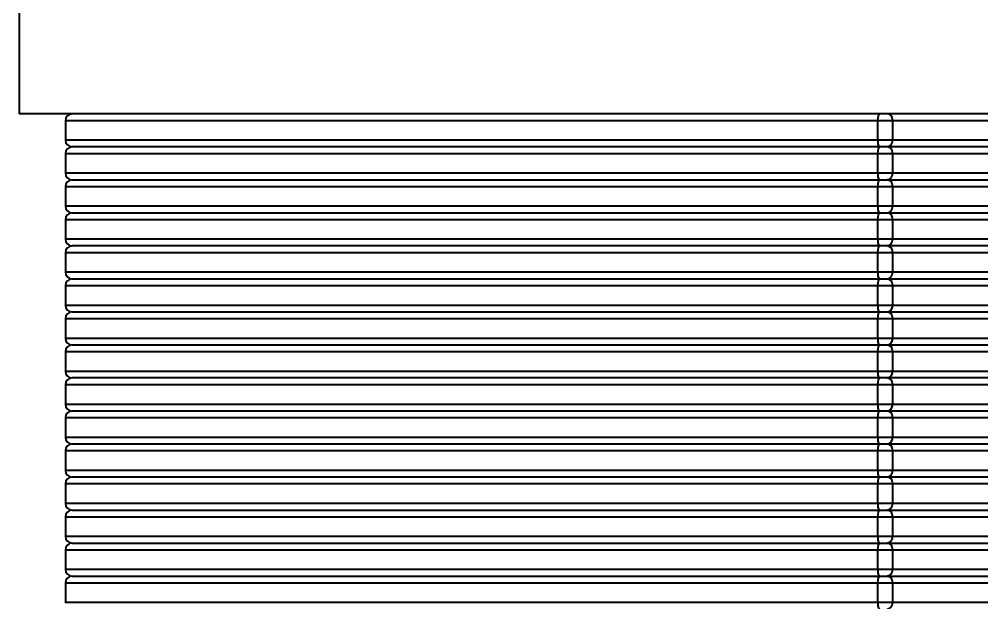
# Model space of a CAD drawing. Header units: millimetres. Extents: x 15 to 415, y 5 to 292.
# Drawn here: x 73.04 to 87.61, y 88.18 to 97.01 of the extents above; entities that cross this region are included whole.
import ezdxf

# ---------------------------------------------------------------- set-up
doc = ezdxf.new("R2010")
doc.units = ezdxf.units.MM
doc.layers.add('Geometries', color=7, linetype='Continuous')

msp = doc.modelspace()

# ---------------------------------------------------------------- linework, layer by layer
at = {"layer": 'Geometries', "linetype": 'Continuous', "lineweight": 40}
for p, q in [((73.037, 101.181), (73.037, 95.581)), ((73.837, 95.581), (73.037, 95.581)), ((73.737, 95.481), (73.737, 95.181)), ((73.737, 95.481), (86.037, 95.481)), ((86.067, 95.581), (73.837, 95.581)), ((86.037, 95.481), (86.037, 95.181)), ((86.037, 95.481), (86.266, 95.481)), ((86.181, 95.581), (86.067, 95.581)), ((90.013, 95.581), (86.181, 95.581)), ((86.266, 95.181), (86.266, 95.481)), ((86.266, 95.481), (89.915, 95.481)), ((86.037, 95.181), (73.737, 95.181)), ((86.067, 95.081), (73.837, 95.081)), ((86.266, 95.181), (86.037, 95.181)), ((86.181, 95.081), (86.067, 95.081)), ((90.013, 95.081), (86.181, 95.081)), ((89.915, 95.181), (86.266, 95.181)), ((73.737, 94.981), (73.737, 94.681)), ((73.737, 94.981), (86.037, 94.981)), ((86.037, 94.981), (86.037, 94.681)), ((86.037, 94.981), (86.266, 94.981)), ((86.266, 94.681), (86.266, 94.981)), ((86.266, 94.981), (89.915, 94.981)), ((86.037, 94.681), (73.737, 94.681)), ((86.266, 94.681), (86.037, 94.681)), ((89.915, 94.681), (86.266, 94.681)), ((73.737, 94.481), (73.737, 94.181)), ((73.737, 94.481), (86.037, 94.481)), ((73.837, 94.581), (86.067, 94.581)), ((86.037, 94.481), (86.037, 94.181)), ((86.037, 94.481), (86.266, 94.481)), ((86.067, 94.581), (86.181, 94.581)), ((86.181, 94.581), (90.013, 94.581)), ((86.266, 94.481), (89.915, 94.481)), ((86.266, 94.181), (86.266, 94.481)), ((86.037, 94.181), (73.737, 94.181)), ((86.266, 94.181), (86.037, 94.181)), ((89.915, 94.181), (86.266, 94.181)), ((73.837, 94.081), (86.067, 94.081)), ((86.067, 94.081), (86.181, 94.081)), ((86.181, 94.081), (90.013, 94.081)), ((73.737, 93.981), (73.737, 93.681)), ((73.737, 93.981), (86.037, 93.981)), ((86.037, 93.981), (86.037, 93.681)), ((86.037, 93.981), (86.266, 93.981)), ((86.266, 93.681), (86.266, 93.981)), ((86.266, 93.981), (89.915, 93.981)), ((86.037, 93.681), (73.737, 93.681)), ((86.266, 93.681), (86.037, 93.681)), ((89.915, 93.681), (86.266, 93.681)), ((73.737, 93.481), (73.737, 93.181)), ((73.737, 93.481), (86.037, 93.481)), ((86.067, 93.581), (73.837, 93.581)), ((86.037, 93.481), (86.037, 93.181)), ((86.037, 93.481), (86.266, 93.481)), ((86.181, 93.581), (86.067, 93.581)), ((90.013, 93.581), (86.181, 93.581)), ((86.266, 93.181), (86.266, 93.481)), ((86.266, 93.481), (89.915, 93.481)), ((86.037, 93.181), (73.737, 93.181)), ((86.266, 93.181), (86.037, 93.181)), ((89.915, 93.181), (86.266, 93.181)), ((73.837, 93.081), (86.067, 93.081)), ((86.067, 93.081), (86.181, 93.081)), ((86.181, 93.081), (90.013, 93.081)), ((73.737, 92.981), (73.737, 92.681)), ((73.737, 92.981), (86.037, 92.981)), ((86.037, 92.981), (86.037, 92.681)), ((86.037, 92.981), (86.266, 92.981)), ((86.266, 92.681), (86.266, 92.981)), ((86.266, 92.981), (89.915, 92.981)), ((86.037, 92.681), (73.737, 92.681)), ((73.837, 92.581), (86.067, 92.581)), ((86.266, 92.681), (86.037, 92.681)), ((86.067, 92.581), (86.181, 92.581)), ((86.181, 92.581), (90.013, 92.581)), ((89.915, 92.681), (86.266, 92.681)), ((73.737, 92.481), (73.737, 92.181)), ((73.737, 92.481), (86.037, 92.481)), ((86.037, 92.481), (86.037, 92.181)), ((86.037, 92.481), (86.266, 92.481)), ((86.266, 92.181), (86.266, 92.481)), ((86.266, 92.481), (89.915, 92.481)), ((86.037, 92.181), (73.737, 92.181)), ((86.266, 92.181), (86.037, 92.181)), ((89.915, 92.181), (86.266, 92.181)), ((73.737, 91.981), (73.737, 91.681)), ((73.737, 91.981), (86.037, 91.981)), ((73.837, 92.081), (86.067, 92.081)), ((86.037, 91.981), (86.037, 91.681)), ((86.037, 91.981), (86.266, 91.981)), ((86.067, 92.081), (86.181, 92.081)), ((86.181, 92.081), (90.013, 92.081)), ((86.266, 91.681), (86.266, 91.981)), ((86.266, 91.981), (89.915, 91.981)), ((86.037, 91.681), (73.737, 91.681)), ((86.067, 91.581), (73.837, 91.581)), ((86.266, 91.681), (86.037, 91.681)), ((86.181, 91.581), (86.067, 91.581)), ((90.013, 91.581), (86.181, 91.581)), ((89.915, 91.681), (86.266, 91.681)), ((73.737, 91.481), (73.737, 91.181)), ((73.737, 91.481), (86.037, 91.481)), ((86.037, 91.481), (86.037, 91.181)), ((86.037, 91.481), (86.266, 91.481)), ((86.266, 91.181), (86.266, 91.481)), ((86.266, 91.481), (89.915, 91.481)), ((86.037, 91.181), (73.737, 91.181)), ((86.266, 91.181), (86.037, 91.181)), ((89.915, 91.181), (86.266, 91.181)), ((73.737, 90.981), (73.737, 90.681)), ((73.737, 90.981), (86.037, 90.981)), ((86.067, 91.081), (73.837, 91.081)), ((86.037, 90.981), (86.037, 90.681)), ((86.037, 90.981), (86.266, 90.981)), ((86.181, 91.081), (86.067, 91.081)), ((90.013, 91.081), (86.181, 91.081)), ((86.266, 90.681), (86.266, 90.981)), ((86.266, 90.981), (89.915, 90.981)), ((86.037, 90.681), (73.737, 90.681)), ((86.266, 90.681), (86.037, 90.681)), ((89.915, 90.681), (86.266, 90.681)), ((86.067, 90.581), (73.837, 90.581)), ((86.181, 90.581), (86.067, 90.581)), ((90.013, 90.581), (86.181, 90.581)), ((73.737, 90.481), (73.737, 90.181)), ((73.737, 90.481), (86.037, 90.481)), ((86.037, 90.481), (86.266, 90.481)), ((86.037, 90.481), (86.037, 90.181)), ((86.266, 90.181), (86.266, 90.481)), ((86.266, 90.481), (89.915, 90.481)), ((86.037, 90.181), (73.737, 90.181)), ((86.266, 90.181), (86.037, 90.181)), ((89.915, 90.181), (86.266, 90.181)), ((73.737, 89.981), (73.737, 89.681)), ((73.737, 89.981), (86.037, 89.981)), ((86.067, 90.081), (73.837, 90.081)), ((86.037, 89.981), (86.037, 89.681)), ((86.037, 89.981), (86.266, 89.981)), ((86.181, 90.081), (86.067, 90.081)), ((90.013, 90.081), (86.181, 90.081)), ((86.266, 89.681), (86.266, 89.981)), ((86.266, 89.981), (89.915, 89.981)), ((86.037, 89.681), (73.737, 89.681)), ((86.266, 89.681), (86.037, 89.681)), ((89.915, 89.681), (86.266, 89.681)), ((73.837, 89.581), (86.067, 89.581)), ((86.067, 89.581), (86.181, 89.581)), ((86.181, 89.581), (90.013, 89.581)), ((73.737, 89.481), (73.737, 89.181)), ((73.737, 89.481), (86.037, 89.481)), ((86.037, 89.481), (86.037, 89.181)), ((86.037, 89.481), (86.266, 89.481)), ((86.266, 89.181), (86.266, 89.481)), ((86.266, 89.481), (89.915, 89.481)), ((86.037, 89.181), (73.737, 89.181)), ((73.837, 89.081), (86.067, 89.081)), ((86.266, 89.181), (86.037, 89.181)), ((86.067, 89.081), (86.181, 89.081)), ((86.181, 89.081), (90.013, 89.081)), ((89.915, 89.181), (86.266, 89.181)), ((73.737, 88.981), (73.737, 88.681)), ((73.737, 88.981), (86.037, 88.981)), ((86.037, 88.981), (86.037, 88.681)), ((86.037, 88.981), (86.266, 88.981)), ((86.266, 88.681), (86.266, 88.981)), ((86.266, 88.981), (89.915, 88.981)), ((86.037, 88.681), (73.737, 88.681)), ((86.266, 88.681), (86.037, 88.681)), ((89.915, 88.681), (86.266, 88.681)), ((73.737, 88.481), (73.737, 88.181)), ((73.737, 88.481), (86.037, 88.481)), ((73.837, 88.581), (86.067, 88.581)), ((86.037, 88.481), (86.037, 88.181)), ((86.037, 88.481), (86.266, 88.481)), ((86.067, 88.581), (86.181, 88.581)), ((86.181, 88.581), (90.013, 88.581)), ((86.266, 88.181), (86.266, 88.481)), ((86.266, 88.481), (89.915, 88.481)), ((86.037, 88.181), (73.737, 88.181)), ((86.266, 88.181), (86.037, 88.181)), ((89.915, 88.181), (86.266, 88.181))]:
    msp.add_line(p, q, dxfattribs=at)
for centre, start, end in [((73.837, 95.481), 90, 180), ((73.837, 95.181), 180, 270), ((73.837, 94.981), 90, 180), ((73.837, 94.681), 180, 270), ((73.837, 94.481), 90, 180), ((73.837, 94.181), 180, 270), ((73.837, 93.981), 90, 180), ((73.837, 93.681), 180, 270), ((73.837, 93.481), 90, 180), ((73.837, 93.181), 180, 270), ((73.837, 92.981), 90, 180), ((73.837, 92.681), 180, 270), ((73.837, 92.481), 90, 180), ((73.837, 92.181), 180, 270), ((73.837, 91.981), 90, 180), ((73.837, 91.681), 180, 270), ((73.837, 91.481), 90, 180), ((73.837, 91.181), 180, 270), ((73.837, 90.981), 90, 180), ((73.837, 90.681), 180, 270), ((73.837, 90.481), 90, 180), ((73.837, 90.181), 180, 270), ((73.837, 89.981), 90, 180), ((73.837, 89.681), 180, 270), ((73.837, 89.481), 90, 180), ((73.837, 89.181), 180, 270), ((73.837, 88.981), 90, 180), ((73.837, 88.681), 180, 270), ((73.837, 88.481), 90, 180), ((73.837, 88.181), 180, 184.1906)]:
    msp.add_arc(centre, 0.1, start, end, dxfattribs=at)
for centre, major_axis, ratio, start_param, end_param in [((86.067, 95.481), (0, -0.1), 0.297125, 3.141593, 4.712389), ((86.181, 95.481), (0, -0.1), 0.844174, 1.570796, 3.141593), ((86.067, 95.181), (0, 0.1), 0.297125, 1.570796, 3.141593), ((86.067, 94.981), (0, -0.1), 0.297125, 3.141593, 4.712389), ((86.181, 95.181), (0, 0.1), 0.844174, 3.141593, 4.712389), ((86.181, 94.981), (0, -0.1), 0.844174, 1.570796, 3.141593), ((86.067, 94.681), (0, 0.1), 0.297125, 1.570796, 3.141593), ((86.181, 94.681), (0, 0.1), 0.844174, 3.141593, 4.712389), ((86.067, 94.481), (0, -0.1), 0.297125, 3.141593, 4.712389), ((86.181, 94.481), (0, -0.1), 0.844174, 1.570796, 3.141593), ((86.067, 94.181), (0, 0.1), 0.297125, 1.570796, 3.141593), ((86.181, 94.181), (0, 0.1), 0.844174, 3.141593, 4.712389), ((86.067, 93.981), (0, -0.1), 0.297125, 3.141593, 4.712389), ((86.181, 93.981), (0, -0.1), 0.844174, 1.570796, 3.141593), ((86.067, 93.681), (0, 0.1), 0.297125, 1.570796, 3.141593), ((86.181, 93.681), (0, 0.1), 0.844174, 3.141593, 4.712389), ((86.067, 93.481), (0, -0.1), 0.297125, 3.141593, 4.712389), ((86.181, 93.481), (0, -0.1), 0.844174, 1.570796, 3.141593), ((86.067, 93.181), (0, 0.1), 0.297125, 1.570796, 3.141593), ((86.181, 93.181), (0, 0.1), 0.844174, 3.141593, 4.712389), ((86.067, 92.981), (0, -0.1), 0.297125, 3.141593, 4.712389), ((86.181, 92.981), (0, -0.1), 0.844174, 1.570796, 3.141593), ((86.067, 92.681), (0, 0.1), 0.297125, 1.570796, 3.141593), ((86.067, 92.481), (0, -0.1), 0.297125, 3.141593, 4.712389), ((86.181, 92.681), (0, 0.1), 0.844174, 3.141593, 4.712389), ((86.181, 92.481), (0, -0.1), 0.844174, 1.570796, 3.141593), ((86.067, 92.181), (0, 0.1), 0.297125, 1.570796, 3.141593), ((86.181, 92.181), (0, 0.1), 0.844174, 3.141593, 4.712389), ((86.067, 91.981), (0, -0.1), 0.297125, 3.141593, 4.712389), ((86.181, 91.981), (0, -0.1), 0.844174, 1.570796, 3.141593), ((86.067, 91.681), (0, 0.1), 0.297125, 1.570796, 3.141593), ((86.067, 91.481), (0, -0.1), 0.297125, 3.141593, 4.712389), ((86.181, 91.681), (0, 0.1), 0.844174, 3.141593, 4.712389), ((86.181, 91.481), (0, -0.1), 0.844174, 1.570796, 3.141593), ((86.067, 91.181), (0, 0.1), 0.297125, 1.570796, 3.141593), ((86.181, 91.181), (0, 0.1), 0.844174, 3.141593, 4.712389), ((86.067, 90.981), (0, -0.1), 0.297125, 3.141593, 4.712389), ((86.181, 90.981), (0, -0.1), 0.844174, 1.570796, 3.141593), ((86.067, 90.681), (0, 0.1), 0.297125, 1.570796, 3.141593), ((86.181, 90.681), (0, 0.1), 0.844174, 3.141593, 4.712389), ((86.067, 90.481), (0, -0.1), 0.297125, 3.141593, 4.712389), ((86.181, 90.481), (0, -0.1), 0.844174, 1.570796, 3.141593), ((86.067, 90.181), (0, 0.1), 0.297125, 1.570796, 3.141593), ((86.181, 90.181), (0, 0.1), 0.844174, 3.141593, 4.712389), ((86.067, 89.981), (0, -0.1), 0.297125, 3.141593, 4.712389), ((86.181, 89.981), (0, -0.1), 0.844174, 1.570796, 3.141593), ((86.067, 89.681), (0, 0.1), 0.297125, 1.570796, 3.141593), ((86.181, 89.681), (0, 0.1), 0.844174, 3.141593, 4.712389), ((86.067, 89.481), (0, -0.1), 0.297125, 3.141593, 4.712389), ((86.181, 89.481), (0, -0.1), 0.844174, 1.570796, 3.141593), ((86.067, 89.181), (0, 0.1), 0.297125, 1.570796, 3.141593), ((86.067, 88.981), (0, -0.1), 0.297125, 3.141593, 4.712389), ((86.181, 89.181), (0, 0.1), 0.844174, 3.141593, 4.712389), ((86.181, 88.981), (0, -0.1), 0.844174, 1.570796, 3.141593), ((86.067, 88.681), (0, 0.1), 0.297125, 1.570796, 3.141593), ((86.181, 88.681), (0, 0.1), 0.844174, 3.141593, 4.712389), ((86.067, 88.481), (0, -0.1), 0.297125, 3.141593, 4.712389), ((86.181, 88.481), (0, -0.1), 0.844174, 1.570796, 3.141593), ((86.067, 88.181), (0, 0.1), 0.297125, 1.570796, 3.141593), ((86.181, 88.181), (0, 0.1), 0.844174, 3.141593, 4.712389)]:
    msp.add_ellipse(centre, major_axis=major_axis, ratio=ratio, start_param=start_param, end_param=end_param, dxfattribs=at)

doc.saveas('drawing.dxf')
